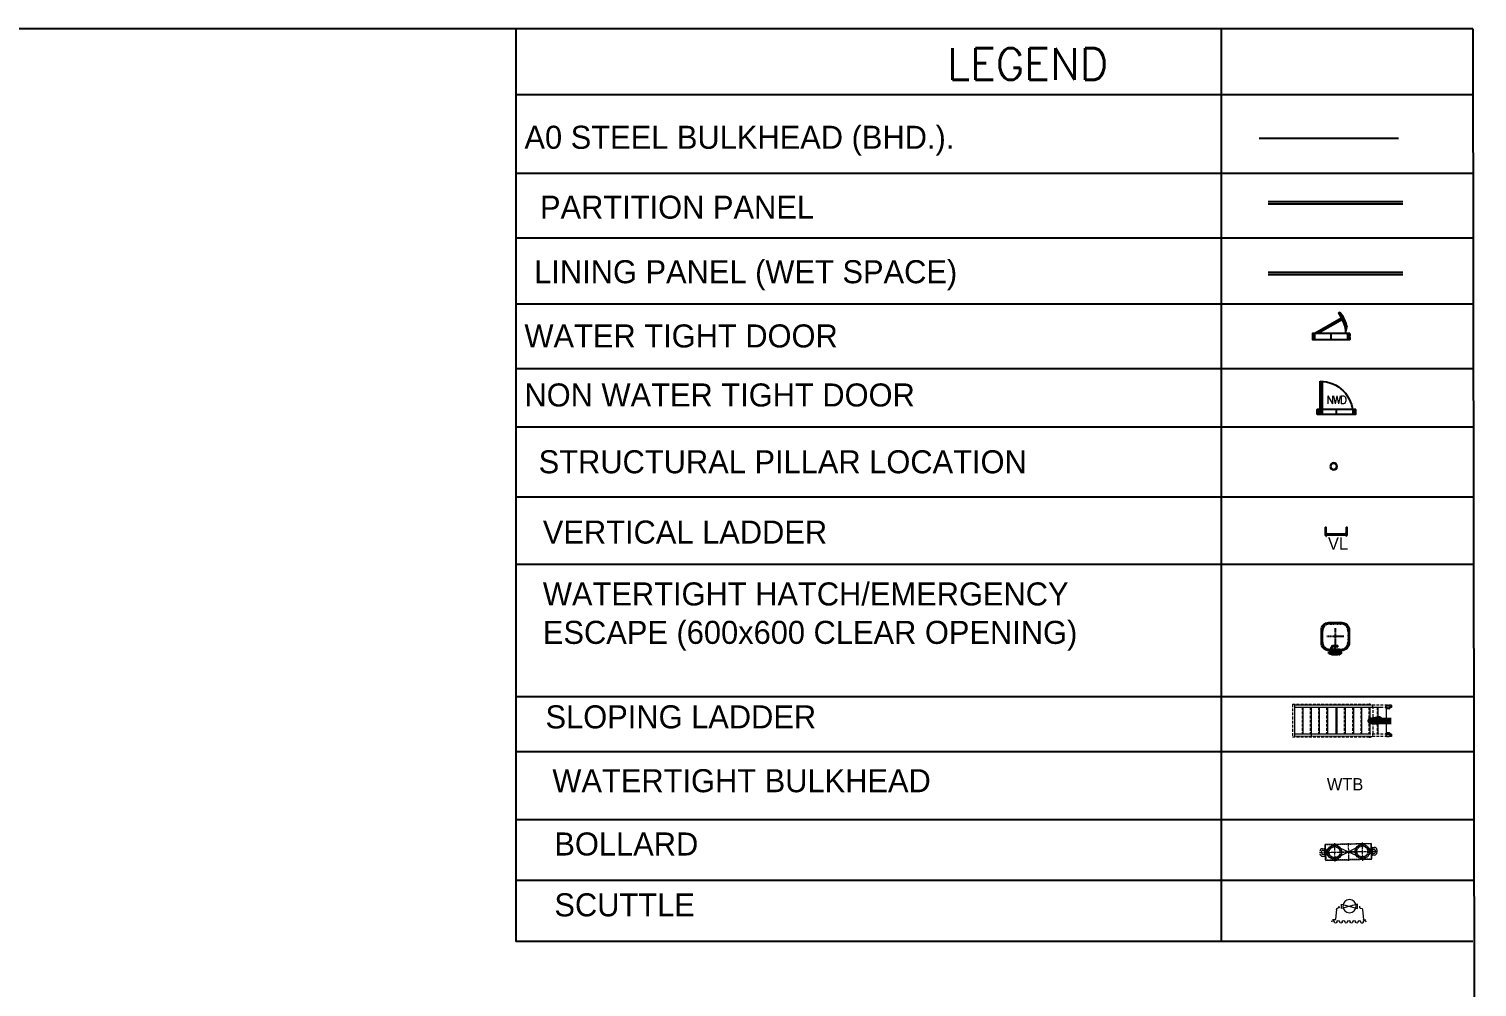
# Model space of a CAD drawing. Extents: x 766778 to 845620, y 133762 to 209800.
# Drawn here: x 812632 to 845616, y 187972 to 209800 of the extents above; entities that cross this region are included whole.
import ezdxf

# ---------------------------------------------------------------- set-up
doc = ezdxf.new("R2010")
doc.units = 0
doc.header["$MEASUREMENT"] = 0
for name, pattern in [('CEN', [2, 1.25, -0.25, 0.25, -0.25]), ('CENTER', [2, 1.25, -0.25, 0.25, -0.25]), ('CONTINUA', [0]), ('HIDDEN', [0.375, 0.25, -0.125])]:
    doc.linetypes.add(name, pattern=pattern)
doc.layers.get('0').update_dxf_attribs({"color": 1, "linetype": 'CONTINUOUS'})
for name, color, linetype, lineweight in [('DOOR-A15', 130, 'CONTINUOUS', 25), ('OUTFIT-HATCH', 150, 'CONTINUOUS', 25), ('TXT-050', 3, 'CONTINUOUS', 50), ('Window & Curtain', 4, 'CONTINUOUS', 9)]:
    doc.layers.add(name, color=color, linetype=linetype, lineweight=lineweight)
doc.layers.add('OUTFIT-DOOR-WT', color=4, linetype='CONTINUOUS')
doc.layers.add('OUTFIT-ESCAPE LADDERS', color=7, linetype='CONTINUOUS')
doc.styles.add('Annotative', font='txt')
doc.styles.add('ROMANS', font='ROMANS')
doc.dimstyles.get("Standard").update_dxf_attribs({"dimtxt": 0.18, "dimasz": 0.18, "dimexe": 0.18, "dimexo": 0.0625, "dimgap": 0.09, "dimtad": 0, "dimtih": 1, "dimtoh": 1, "dimdec": 4, "dimzin": 0, "dimdsep": 46, "dimtxsty": 'Standard', "dimcen": 0.09, "dimadec": 0, "dimazin": 0, "dimtfac": 1, "dimtdec": 4, "dimtofl": 0, "dimtmove": 0, "dimatfit": 3, "dimfxl": 1, "dimtolj": 1, "dimtzin": 0, "dimarcsym": 0})
pattern_1 = [(134.9996506, (-33568.6536, 158877.579), (-5.51051, -5.51044277), []), (134.9996506, (-33568.6536, 158878.578), (-5.51051, -5.51044277), [])]

# ---------------------------------------------------------------- blocks, each defined once
blk = doc.blocks.new('DOOR-WTD')
at = {"linetype": 'ByBlock', "lineweight": -2}
h = blk.add_hatch(dxfattribs=at)
h.set_pattern_fill('ANSI31', color=0, scale=19.0125, angle=48.88242, style=0)
h.set_pattern_definition([(93.882424, (558898.54, 665.46), (-60.2261564, -4.0872466), [])])
edge = h.paths.add_edge_path()
edge.add_line((-1426, 507), (-1426, 507))
edge.add_line((-1426, 507), (-1424, 508))
edge.add_line((-1424, 508), (-1173, 508))
edge.add_line((-1173, 508), (976, 1735))
edge.add_arc((-798, 892), 1964, 25.40055, 29.5676)
edge.add_line((910, 1861), (-1426, 507))
edge.add_line((-1426, 507), (-1426, 507))
h = blk.add_hatch(dxfattribs=at)
h.set_pattern_fill('ANSI31', color=0, scale=19.0125, angle=48.88242, style=0)
h.set_pattern_definition([(93.8824236, (-489750.31, 965115.43), (-60.2261564, -4.0872466), [])])
edge = h.paths.add_edge_path()
edge.add_arc((-1949, 305), 3245, 13.26693, 37.38553)
edge.add_line((629, 2275), (759, 2353))
edge.add_arc((-1800, 335), 3259, 12.7766, 38.27313)
edge.add_line((1379, 1055), (1209, 1049))
h = blk.add_hatch(dxfattribs=at)
h.set_pattern_fill('GOST_GROUND', color=0, scale=3.8025, angle=180)
h.set_pattern_definition([(225, (818965.724, 1051306.807), (-53.7754707, 6e-15), [76.05]), (225, (818954.316, 1051306.807), (-53.7754707, 6e-15), [76.05]), (225, (818942.91, 1051306.807), (-53.7754707, 6e-15), [76.05])])
h.paths.add_polyline_path([(-1426, 508), (-1426, 1), (-1616, 1), (-1616, 508)])
h = blk.add_hatch(dxfattribs=at)
h.set_pattern_fill('GOST_GROUND', color=0, scale=3.8025, angle=180)
h.set_pattern_definition([(225, (818966.104, 1051306.807), (-53.7754707, 6e-15), [76.05]), (225, (818954.697, 1051306.807), (-53.7754707, 6e-15), [76.05]), (225, (818943.29, 1051306.807), (-53.7754707, 6e-15), [76.05])])
h.paths.add_polyline_path([(1426, -1), (1616, -1), (1616, 507), (1426, 507)])
at = {"color": 0, "linetype": 'ByBlock', "lineweight": -2, "ltscale": 5}
for p, q in [((901, 1855), (-1426, 507)), ((967, 1728), (-1173, 508)), ((629, 2275), (759, 2353))]:
    blk.add_line(p, q, dxfattribs=at)
at = {"color": 0, "linetype": 'ByBlock', "lineweight": -2}
for p, q in [((-1426, 1), (-1426, 508)), ((0, 0), (0, 507)), ((1455, 509), (1290, 503)), ((1426, -1), (1426, 507))]:
    blk.add_line(p, q, dxfattribs=at)
at = {"color": 7, "linetype": 'Continuous'}
blk.add_line((1379, 1055), (1209, 1049), dxfattribs=at)
at = {"color": 0, "linetype": 'ByBlock', "lineweight": -2, "ltscale": 5}
blk.add_lwpolyline([(1616, 507), (-1616, 508), (-1616, 1), (1616, -1)], close=True, dxfattribs=at)
for centre, radius, start, end in [((-1949, 305), 3245, 3.50845, 37.38553), ((-1800, 335), 3259, 12.7766, 38.27313)]:
    blk.add_arc(centre, radius, start, end, dxfattribs=at)
at = {"color": 0, "linetype": 'ByBlock', "lineweight": -2, "extrusion": (0, 0, -1)}
blk.add_solid([(-1156, 1047), (-1290, 503), (-1433, 1057)], dxfattribs=at)
blk = doc.blocks.new('DOOR')
at = {"linetype": 'ByBlock', "lineweight": -2}
h = blk.add_hatch(dxfattribs=at)
h.set_pattern_fill('JIS_LC_8A', color=0, scale=0.999101, angle=89.9997)
h.set_pattern_definition(pattern_1)
h.paths.add_polyline_path([(0, 440), (0, 415), (104, 415), (104, 440)])
at = {"linetype": 'ByBlock', "lineweight": -2, "ltscale": 0.09}
blk.add_hatch(color=0, dxfattribs=at).paths.add_polyline_path([(-1, -375), (-1, -325), (747, -325), (749, -375)])
at = {"linetype": 'ByBlock', "lineweight": -2}
h = blk.add_hatch(dxfattribs=at)
h.set_pattern_fill('JIS_LC_8A', color=0, scale=0.999101, angle=89.9997)
h.set_pattern_definition(pattern_1)
h.paths.add_polyline_path([(104, -440), (104, -415), (0, -415), (0, -440)])
at = {"color": 0, "linetype": 'ByBlock', "lineweight": -2}
for p, q in [((0, 440), (104, 440)), ((0, 415), (104, 415)), ((0, 375), (0, 415)), ((0, 0), (104, 0)), ((0, -415), (104, -415)), ((0, -440), (104, -440))]:
    blk.add_line(p, q, dxfattribs=at)
at = {"color": 0, "linetype": 'ByBlock', "lineweight": -2, "ltscale": 0.05}
for p, q in [((747, -325), (-1, -325)), ((749, -375), (-1, -375))]:
    blk.add_line(p, q, dxfattribs=at)
at = {"color": 0, "linetype": 'ByBlock', "lineweight": -2, "ltscale": 0.09}
for p, q in [((747, -325), (-1, -325)), ((749, -375), (747, -325)), ((-1, -375), (749, -375))]:
    blk.add_line(p, q, dxfattribs=at)
at = {"color": 0, "linetype": 'ByBlock', "lineweight": -2}
for points in [[(104, 440), (104, -440), (0, -440), (0, 440)], [(104, 415), (104, -415), (0, -415), (0, 415)]]:
    blk.add_lwpolyline(points, close=True, dxfattribs=at)
at = {"color": 0, "linetype": 'ByBlock', "lineweight": -2, "ltscale": 0.05}
blk.add_arc((-1, -375), 749, 359.9997, 89.9997, dxfattribs=at)
at = {"style": 'Annotative', "flags": 1}
blk.add_attdef('PORTHOLE', (806, -275), '', height=45, dxfattribs=at)
blk = doc.blocks.new('VERTICAL LADDER')
at = {"color": 0, "linetype": 'ByBlock', "lineweight": -2}
for p, q in [((-220, -7), (-220, 166)), ((-215, 0), (-215, 31)), ((215, 31), (-215, 31)), ((-215, 16), (215, 16)), ((-215, 0), (215, 0)), ((-210, 8), (-210, 166)), ((-200, 48), (-210, 48)), ((-210, -17), (-210, 37)), ((-200, -17), (-200, 48)), ((200, -17), (200, 48)), ((200, 48), (210, 48)), ((210, -7), (210, 166)), ((210, -17), (210, 37)), ((210, -17), (210, 36)), ((215, 0), (215, 31)), ((220, -7), (220, 166)), ((-220, -7), (-210, -7)), ((-210, -17), (-200, -17)), ((210, -17), (200, -17)), ((220, -7), (210, -7))]:
    blk.add_line(p, q, dxfattribs=at)
at = {"ltscale": 2.5}
for points in [[(-220, 166), (-210, 166)], [(210, 166), (220, 166)]]:
    blk.add_lwpolyline(points, dxfattribs=at)
blk = doc.blocks.new('VL HATCH')
at = {"color": 0, "linetype": 'CEN', "lineweight": -2}
for p, q in [((-152289, 217119, 0), (-152671, 217119, 0)), ((-152480, 217310, 0), (-152480, 216928, 0))]:
    blk.add_line(p, q, dxfattribs=at)
at = {"color": 0, "lineweight": -2}
for p, q in [((-152624, 216763, 0), (-152611, 216763, 0)), ((-152624, 216738, 0), (-152624, 216763, 0)), ((-152624, 216738, 0), (-152611, 216738, 0)), ((-152611, 216769, 0), (-152608, 216769, 0)), ((-152611, 216732, 0), (-152611, 216769, 0)), ((-152611, 216732, 0), (-152608, 216732, 0)), ((-152608, 216819, 0), (-152608, 216763, 0)), ((-152608, 216769, 0), (-152608, 216724, 0)), ((-152608, 216763, 0), (-152608, 216769, 0)), ((-152608, 216738, 0), (-152608, 216731, 0)), ((-152608, 216738, 0), (-152608, 216732, 0)), ((-152608, 216732, 0), (-152608, 216738, 0)), ((-152608, 216724, 0), (-152588, 216724, 0)), ((-152588, 216819, 0), (-152588, 216763, 0)), ((-152588, 216769, 0), (-152588, 216732, 0)), ((-152585, 216769, 0), (-152588, 216769, 0)), ((-152588, 216763, 0), (-152588, 216769, 0)), ((-152588, 216732, 0), (-152588, 216738, 0)), ((-152588, 216724, 0), (-152588, 216738, 0)), ((-152585, 216732, 0), (-152588, 216732, 0)), ((-152585, 216868, 0), (-152566, 216868, 0)), ((-152585, 216868, 0), (-152585, 216726, 0)), ((-152585, 216763, 0), (-152585, 216763, 0)), ((-152585, 216738, 0), (-152585, 216738, 0)), ((-152585, 216726, 0), (-152585, 216738, 0)), ((-152585, 216732, 0), (-152585, 216738, 0)), ((-152566, 216726, 0), (-152585, 216726, 0)), ((-152585, 216726, 0), (-152566, 216726, 0)), ((-152566, 216717, 0), (-152566, 216877, 0)), ((-152566, 216751, 0), (-152566, 216868, 0)), ((-152566, 216751, 0), (-152566, 216868, 0)), ((-152566, 216751, 0), (-152566, 216868, 0)), ((-152566, 216763, 0), (-152566, 216868, 0)), ((-152566, 216857, 0), (-152545, 216857, 0)), ((-152554, 216877, 0), (-152554, 216776, 0)), ((-152554, 216877, 0), (-152554, 216776, 0)), ((-152554, 216792, 0), (-152545, 216792, 0)), ((-152551, 216785, 0), (-152554, 216765, 0)), ((-152554, 216776, 0), (-152554, 216717, 0)), ((-152554, 216770, 0), (-152553, 216770, 0)), ((-152554, 216716, 0), (-152551, 216737, 0)), ((-152552, 216731, 0), (-152551, 216731, 0)), ((-152551, 216784, 0), (-152551, 216717, 0)), ((-152545, 216792, 0), (-152545, 216857, 0)), ((-152537, 216785, 0), (-152540, 216765, 0)), ((-152540, 216784, 0), (-152540, 216717, 0)), ((-152540, 216716, 0), (-152537, 216737, 0)), ((-152538, 216731, 0), (-152537, 216731, 0)), ((-152537, 216784, 0), (-152537, 216717, 0)), ((-152453, 216908, 0), (-152534, 216908, 0)), ((-152453, 216896, 0), (-152534, 216896, 0)), ((-152526, 216716, 0), (-152523, 216737, 0)), ((-152523, 216785, 0), (-152525, 216765, 0)), ((-152525, 216784, 0), (-152525, 216770, 0)), ((-152525, 216784, 0), (-152525, 216717, 0)), ((-152525, 216770, 0), (-152525, 216770, 0)), ((-152525, 216731, 0), (-152525, 216717, 0)), ((-152524, 216731, 0), (-152523, 216731, 0)), ((-152523, 216784, 0), (-152523, 216717, 0)), ((-152509, 216785, 0), (-152511, 216765, 0)), ((-152511, 216784, 0), (-152511, 216770, 0)), ((-152511, 216784, 0), (-152511, 216717, 0)), ((-152511, 216770, 0), (-152511, 216770, 0)), ((-152511, 216716, 0), (-152509, 216737, 0)), ((-152511, 216731, 0), (-152511, 216717, 0)), ((-152510, 216731, 0), (-152509, 216731, 0)), ((-152509, 216784, 0), (-152509, 216717, 0)), ((-152495, 216785, 0), (-152497, 216765, 0)), ((-152497, 216784, 0), (-152497, 216717, 0)), ((-152497, 216770, 0), (-152497, 216770, 0)), ((-152497, 216716, 0), (-152495, 216737, 0)), ((-152497, 216736, 0), (-152497, 216717, 0)), ((-152496, 216731, 0), (-152495, 216731, 0)), ((-152495, 216784, 0), (-152495, 216717, 0)), ((-152481, 216785, 0), (-152483, 216765, 0)), ((-152483, 216784, 0), (-152483, 216770, 0)), ((-152483, 216784, 0), (-152483, 216717, 0)), ((-152483, 216770, 0), (-152483, 216770, 0)), ((-152483, 216716, 0), (-152481, 216737, 0)), ((-152483, 216731, 0), (-152483, 216717, 0)), ((-152482, 216731, 0), (-152481, 216731, 0)), ((-152481, 216784, 0), (-152481, 216717, 0)), ((-152480, 216708, 0), (-152480, 216908, 0)), ((-152467, 216785, 0), (-152469, 216765, 0)), ((-152469, 216784, 0), (-152469, 216770, 0)), ((-152469, 216784, 0), (-152469, 216717, 0)), ((-152469, 216770, 0), (-152468, 216770, 0)), ((-152469, 216716, 0), (-152467, 216737, 0)), ((-152469, 216731, 0), (-152469, 216717, 0)), ((-152467, 216784, 0), (-152467, 216731, 0)), ((-152467, 216731, 0), (-152467, 216731, 0)), ((-152467, 216731, 0), (-152467, 216717, 0)), ((-152453, 216785, 0), (-152455, 216765, 0)), ((-152455, 216784, 0), (-152455, 216717, 0)), ((-152455, 216784, 0), (-152455, 216770, 0)), ((-152455, 216770, 0), (-152454, 216770, 0)), ((-152455, 216716, 0), (-152453, 216737, 0)), ((-152455, 216731, 0), (-152455, 216717, 0)), ((-152453, 216917, 0), (-152453, 216888, 0)), ((-152453, 216917, 0), (-152434, 216917, 0)), ((-152453, 216888, 0), (-152434, 216888, 0)), ((-152453, 216784, 0), (-152453, 216731, 0)), ((-152453, 216731, 0), (-152453, 216731, 0)), ((-152453, 216731, 0), (-152453, 216717, 0)), ((-152439, 216785, 0), (-152441, 216765, 0)), ((-152441, 216784, 0), (-152441, 216717, 0)), ((-152441, 216770, 0), (-152440, 216770, 0)), ((-152441, 216716, 0), (-152439, 216737, 0)), ((-152441, 216731, 0), (-152441, 216717, 0)), ((-152439, 216785, 0), (-152440, 216770, 0)), ((-152439, 216784, 0), (-152439, 216731, 0)), ((-152439, 216731, 0), (-152439, 216731, 0)), ((-152439, 216731, 0), (-152439, 216717, 0)), ((-152434, 216917, 0), (-152434, 216888, 0)), ((-152419, 216908, 0), (-152434, 216908, 0)), ((-152419, 216896, 0), (-152434, 216896, 0)), ((-152424, 216785, 0), (-152427, 216764, 0)), ((-152424, 216785, 0), (-152427, 216764, 0)), ((-152427, 216784, 0), (-152427, 216717, 0)), ((-152427, 216784, 0), (-152427, 216776, 0)), ((-152427, 216770, 0), (-152426, 216770, 0)), ((-152427, 216716, 0), (-152425, 216737, 0)), ((-152427, 216725, 0), (-152427, 216717, 0)), ((-152425, 216784, 0), (-152425, 216717, 0)), ((-152425, 216731, 0), (-152425, 216731, 0)), ((-152419, 216896, 0), (-152419, 216908, 0)), ((-152413, 216784, 0), (-152413, 216717, 0)), ((-152413, 216716, 0), (-152407, 216766, 0)), ((-152369, 216781, 0), (-152407, 216781, 0)), ((-152370, 216787, 0), (-152400, 216787, 0)), ((-152370, 216775, 0), (-152400, 216775, 0)), ((-152394, 216707, 0), (-152394, 216775, 0)), ((-152394, 216707, 0), (-152393, 216707, 0)), ((-152375, 216707, 0), (-152393, 216707, 0)), ((-152374, 216707, 0), (-152375, 216707, 0)), ((-152374, 216707, 0), (-152374, 216775, 0)), ((-152374, 216769, 0), (-152371, 216769, 0)), ((-152374, 216732, 0), (-152371, 216732, 0)), ((-152371, 216821, 0), (-152371, 216724, 0)), ((-152371, 216821, 0), (-152352, 216821, 0)), ((-152371, 216769, 0), (-152371, 216763, 0)), ((-152371, 216763, 0), (-152371, 216769, 0)), ((-152352, 216724, 0), (-152371, 216724, 0)), ((-152370, 216775, 0), (-152370, 216787, 0)), ((-152352, 216821, 0), (-152352, 216724, 0)), ((-152349, 216769, 0), (-152352, 216769, 0)), ((-152349, 216732, 0), (-152352, 216732, 0)), ((-152349, 216732, 0), (-152349, 216769, 0)), ((-152336, 216763, 0), (-152349, 216763, 0)), ((-152336, 216738, 0), (-152349, 216738, 0)), ((-152336, 216738, 0), (-152336, 216763, 0))]:
    blk.add_line(p, q, dxfattribs=at)
at = {"color": 0, "lineweight": -2, "ltscale": 0.5}
blk.add_line((-152588, 216819, 0), (-152608, 216819, 0), dxfattribs=at)
at = {"color": 0, "lineweight": -2, "ltscale": 5}
blk.add_line((-152340, 216744, 0), (-152340, 216757, 0), dxfattribs=at)
at = {"color": 0, "lineweight": -2, "elevation": 0}
blk.add_lwpolyline([(-152798, 216973), (-152798, 217266, -0.414214), (-152627, 217437), (-152334, 217437, -0.414214), (-152163, 217266), (-152163, 216973, -0.414214), (-152334, 216802), (-152627, 216802, -0.414214)], format="xyb", close=True, dxfattribs=at)
at = {"color": 0, "linetype": 'HIDDEN', "lineweight": -2, "elevation": 0}
blk.add_lwpolyline([(-152774, 216997), (-152774, 217242, -0.414214), (-152603, 217413), (-152358, 217413, -0.414214), (-152187, 217242), (-152187, 216997, -0.414214), (-152358, 216826), (-152603, 216826, -0.414214)], format="xyb", close=True, dxfattribs=at)
at = {"color": 0, "lineweight": -2}
for centre in [(-152614, 216751, 0), (-152340, 216751, 0)]:
    blk.add_circle(centre, 1.96, dxfattribs=at)
for centre, radius, start, end in [((-152534, 216877, 0), 31.3, 90, 180), ((-152560, 216717, 0), 5.87, 180, 0), ((-152560, 216717, 0), 5.87, 180, 0), ((-152534, 216877, 0), 19.6, 90, 180), ((-152545, 216784, 0), 5.87, 0, 181.8255), ((-152545, 216784, 0), 5.87, 0, 180), ((-152545, 216717, 0), 5.87, 180, 0), ((-152545, 216717, 0), 5.87, 180, 0), ((-152531, 216784, 0), 5.87, 0, 181.8255), ((-152531, 216784, 0), 5.87, 0, 180), ((-152531, 216717, 0), 5.87, 180, 0), ((-152531, 216717, 0), 5.87, 180, 0), ((-152517, 216784, 0), 5.87, 0, 181.8255), ((-152517, 216784, 0), 5.87, 0, 180), ((-152517, 216717, 0), 5.87, 180, 0), ((-152517, 216717, 0), 5.87, 180, 0), ((-152503, 216784, 0), 5.87, 0, 181.8255), ((-152503, 216784, 0), 5.87, 0, 180), ((-152503, 216717, 0), 5.87, 180, 0), ((-152503, 216717, 0), 5.87, 180, 0), ((-152489, 216784, 0), 5.87, 0, 181.8255), ((-152489, 216784, 0), 5.87, 0, 180), ((-152489, 216717, 0), 5.87, 180, 0), ((-152489, 216717, 0), 5.87, 180, 0), ((-152475, 216784, 0), 5.87, 0, 181.8255), ((-152475, 216784, 0), 5.87, 0, 180), ((-152475, 216717, 0), 5.87, 180, 0), ((-152475, 216717, 0), 5.87, 180, 0), ((-152461, 216784, 0), 5.87, 0, 181.8255), ((-152461, 216784, 0), 5.87, 0, 180), ((-152461, 216717, 0), 5.87, 180, 0), ((-152461, 216717, 0), 5.87, 180, 0), ((-152447, 216784, 0), 5.87, 0, 181.8255), ((-152447, 216784, 0), 5.87, 0, 180), ((-152447, 216717, 0), 5.87, 180, 0), ((-152447, 216717, 0), 5.87, 180, 0), ((-152433, 216784, 0), 5.87, 0, 181.8255), ((-152433, 216784, 0), 5.87, 0, 180), ((-152433, 216717, 0), 5.87, 180, 0), ((-152433, 216717, 0), 5.87, 180, 0), ((-152419, 216784, 0), 5.87, 0, 181.8255), ((-152419, 216784, 0), 5.87, 0, 183.5104), ((-152419, 216717, 0), 5.87, 180, 0), ((-152419, 216717, 0), 5.87, 180, 0), ((-152397, 216764, 0), 22.9, 98.352, 134.8217), ((-152397, 216765, 0), 10.8, 108.6662, 171.9267)]:
    blk.add_arc(centre, radius, start, end, dxfattribs=at)
blk = doc.blocks.new('hglj')
at = {"color": 3, "linetype": 'Continuous'}
for radius in [80, 70]:
    blk.add_circle((780637, 157837), radius, dxfattribs=at)
blk = doc.blocks.new('Windows-Scuttle')
at = {"layer": 'Window & Curtain', "lineweight": 0}
for p, q in [((-752, 10), (-752, 0)), ((-702, 10), (-752, 10)), ((-702, 10), (-702, 0)), ((-682, -220), (-702, 0)), ((-88, -219), (-68, 1)), ((-68, 11), (-68, 1)), ((-68, 11), (-18, 11)), ((-18, 11), (-18, 1)), ((-630, -260), (-642, -260)), ((-620, -270), (-620, -300)), ((-150, -269), (-150, -299)), ((-140, -259), (-128, -259))]:
    blk.add_line(p, q, dxfattribs=at)
at = {"layer": 'Window & Curtain', "lineweight": 0, "flags": 128}
for points in [[(-567, -247), (-567, -347)], [(-567, -347), (-203, -247)], [(-203, -347), (-567, -247)], [(-203, -247), (-203, -347)]]:
    blk.add_lwpolyline(points, dxfattribs=at)
at = {"layer": 'Window & Curtain', "lineweight": 0}
blk.add_circle((-385, -300), 150, dxfattribs=at)
for centre, radius, start, end in [((-759, 56), 30, 180, 360), ((-699, 56), 30, 0, 180), ((-639, 56), 30, 180, 360), ((-579, 56), 30, 0, 180), ((-519, 56), 30, 180, 360), ((-459, 56), 30, 0, 180), ((-399, 56), 30, 180, 360), ((-339, 56), 30, 0, 180), ((-279, 56), 30, 180, 360), ((-219, 56), 30, 0, 180), ((-159, 56), 30, 180, 360), ((-99, 56), 30, 0, 180), ((-39, 56), 30, 180, 360), ((-642, -220), 40, 180, 270), ((-630, -270), 10, 0, 90), ((-140, -269), 10, 90, 180), ((-128, -219), 40, 270, 360)]:
    blk.add_arc(centre, radius, start, end, dxfattribs=at)
blk = doc.blocks.new('WH-LAD')
at = {"color": 252, "linetype": 'HIDDEN', "lineweight": 9, "ltscale": 250}
for p, q in [((2296374, -140755), (2296374, -139004)), ((2297124, -139004), (2296374, -139004)), ((2297124, -139004), (2297124, -140755)), ((2296459, -140840), (2297039, -140840))]:
    blk.add_line(p, q, dxfattribs=at)
at = {"color": 4, "linetype": 'ByBlock', "lineweight": 9}
for p, q in [((2296393, -140750), (2296397, -139054)), ((2296443, -140758), (2296443, -139054)), ((2297053, -141065), (2297053, -139054)), ((2297103, -140748), (2297103, -139054))]:
    blk.add_line(p, q, dxfattribs=at)
at = {"color": 2, "linetype": 'ByBlock', "lineweight": 9}
for p, q in [((2297103, -139054), (2296397, -139054)), ((2297063, -139428), (2296396, -139428)), ((2297063, -139241), (2296443, -139241)), ((2297063, -139615), (2296443, -139615)), ((2297063, -139802), (2296443, -139802)), ((2297053, -140017), (2296443, -140017)), ((2297063, -139989), (2296453, -139989)), ((2297053, -140204), (2296443, -140204)), ((2297053, -140391), (2296443, -140391)), ((2297053, -140578), (2296443, -140578)), ((2297053, -140765), (2296443, -140765)), ((2297053, -140952), (2296443, -140952)), ((2297053, -141139), (2296443, -141139))]:
    blk.add_line(p, q, dxfattribs=at)
at = {"color": 1, "linetype": 'HIDDEN', "lineweight": 9, "ltscale": 250}
for p, q in [((2297053, -139222), (2296443, -139222)), ((2297053, -139409), (2296443, -139409)), ((2297053, -139596), (2296443, -139596)), ((2297053, -139783), (2296443, -139783)), ((2297053, -139998), (2296443, -139998)), ((2297053, -140185), (2296443, -140185)), ((2297053, -140372), (2296443, -140372)), ((2297053, -140559), (2296443, -140559)), ((2297053, -140746), (2296443, -140746)), ((2297053, -140933), (2296443, -140933))]:
    blk.add_line(p, q, dxfattribs=at)
at = {"color": 4, "linetype": 'HIDDEN', "lineweight": 9, "ltscale": 250}
for p, q in [((2296393, -141261), (2296393, -140750)), ((2296443, -141261), (2296443, -140758)), ((2297053, -141261), (2297053, -140760)), ((2297103, -141261), (2297103, -140748))]:
    blk.add_line(p, q, dxfattribs=at)
at = {"linetype": 'ByBlock', "lineweight": 9}
for p, q in [((2296393, -141148), (2296393, -141208)), ((2296453, -141128), (2296413, -141128)), ((2296473, -141208), (2296473, -141148)), ((2297023, -141208), (2297023, -141148)), ((2297043, -141128), (2297083, -141128)), ((2297103, -141148), (2297103, -141208)), ((2296403, -141191), (2296403, -141191)), ((2296403, -141191), (2296403, -141191)), ((2296413, -141228), (2296453, -141228)), ((2297083, -141228), (2297043, -141228)), ((2297093, -141191), (2297093, -141191))]:
    blk.add_line(p, q, dxfattribs=at)
at = {"color": 1, "linetype": 'ByBlock', "lineweight": 9}
for p, q in [((2296443, -141261), (2296393, -141261)), ((2296393, -141261), (2296443, -141261)), ((2297103, -141261), (2297053, -141261))]:
    blk.add_line(p, q, dxfattribs=at)
at = {"linetype": 'ByBlock', "lineweight": 9}
for points in [[(2296433, -141143), (2296433, -141213), (2296441, -141213), (2296441, -141143)], [(2297063, -141143), (2297063, -141213), (2297055, -141213), (2297055, -141143)]]:
    blk.add_lwpolyline(points, close=True, dxfattribs=at)
at = {"color": 252, "linetype": 'HIDDEN', "lineweight": 9, "ltscale": 250}
for centre, start, end in [((2296459, -140755), 180, 270), ((2297039, -140755), 270, 0)]:
    blk.add_arc(centre, 85, start, end, dxfattribs=at)
at = {"linetype": 'ByBlock', "lineweight": 9}
for centre, start, end in [((2296413, -141148), 90, 180), ((2296453, -141148), 0, 90), ((2297043, -141148), 90, 180), ((2297083, -141148), 0, 90), ((2296413, -141208), 180, 270), ((2296453, -141208), 270, 0), ((2297043, -141208), 180, 270), ((2297083, -141208), 270, 0)]:
    blk.add_arc(centre, 20, start, end, dxfattribs=at)
at = {"color": 6, "lineweight": 9, "ltscale": 10}
blk.add_leader([(2296749, -140782), (2296749, -141253)], dimstyle='Standard', override={"dimtxt": 100, "dimasz": 200, "dimexe": 1.25, "dimexo": 0.625, "dimgap": 0.625, "dimtad": 0, "dimtih": 0, "dimtoh": 0, "dimdec": 0, "dimzin": 8, "dimdsep": 44, "dimtxsty": 'Standard', "dimcen": 2.5, "dimclrd": 1, "dimtdec": 0, "dimtofl": 1, "dimtmove": 0, "dimldrblk": 'CLOSEDBLANK', "dimtolj": 0, "dimtzin": 8, "dimlwd": 65535}, dxfattribs=at)

msp = doc.modelspace()

# ---------------------------------------------------------------- linework, layer by layer
at = {"color": 7, "linetype": 'Continuous'}
for p, q in [((845517.23483, 209799.79575), (766777.61081, 209799.79575)), ((823723.07111, 209799.79575), (823723.07111, 189011.70266)), ((845517.23483, 209799.79575), (823723.07111, 209799.79575)), ((839799.17066, 189011.70266), (839799.17066, 209799.79575)), ((845517.23483, 209799.79575), (845616, 136669)), ((845517.23483, 208299.79575), (823723.07111, 208299.79575)), ((845517.23483, 206508.67107), (823723.07111, 206508.67107)), ((845517.23483, 205033.93328), (823723.07111, 205033.93328)), ((845517.23483, 203529.70011), (823723.07111, 203529.70011)), ((845517.23483, 202054.96232), (823723.07111, 202054.96232)), ((845517.23483, 200727.69817), (823723.07111, 200727.69817)), ((845517.23483, 199134.98119), (823723.07111, 199134.98119)), ((845517.23483, 197601.25358), (823723.07111, 197601.25358)), ((845517.23483, 194586.21301), (823723.07111, 194586.21301)), ((823723.07111, 193338.66611), (845517.23483, 193338.66611)), ((845517.23483, 191784.21061), (823723.07111, 191784.21061)), ((845517.23483, 190397.95664), (823723.07111, 190397.95664)), ((845517.23483, 189011.70266), (823723.07111, 189011.70266))]:
    msp.add_line(p, q, dxfattribs=at)
at = {"color": 3, "linetype": 'Continuous'}
msp.add_line((840649.70068, 207310.4171), (843826.13308, 207310.4171), dxfattribs=at)
at = {"color": 4, "linetype": 'Continuous'}
for p, q in [((840857.44139, 205866.01421), (843922.89387, 205866.01421)), ((840857.44139, 205816.01421), (843922.89387, 205816.01421))]:
    msp.add_line(p, q, dxfattribs=at)
at = {"color": 5, "linetype": 'Continuous'}
for p, q in [((840857.44139, 204258.05288), (843922.89387, 204258.05288)), ((840857.44139, 204208.05288), (843922.89387, 204208.05288))]:
    msp.add_line(p, q, dxfattribs=at)
at = {"color": 7, "linetype": 'CENTER', "lineweight": 5, "ltscale": 50}
for p, q in [((842027.47388, 191035.68762), (843345.3055, 191067.53399)), ((842366.4271, 191253.16153), (842376.53615, 190834.84011)), ((842681.52923, 191252.74096), (842691.25015, 190850.48064)), ((842996.3012, 191265.98281), (843006.41024, 190847.6614))]:
    msp.add_line(p, q, dxfattribs=at)
at = {"color": 7, "linetype": 'Continuous', "lineweight": 9}
for p, q in [((842076.40322, 191064.37806), (842077.73194, 191009.39412)), ((842094.86664, 191124.84176), (842141.93414, 191125.97918)), ((842142.90049, 191085.99086), (842095.9142, 191084.8554)), ((842098.20928, 190989.88313), (842145.19556, 190991.01858)), ((842151.68963, 191136.21785), (842141.69255, 191135.97626)), ((842141.69255, 191135.97626), (842146.4035, 190941.03318)), ((842145.19556, 190991.01858), (842142.90049, 191085.99086)), ((842149.93813, 191208.69669), (842158.15208, 190868.79592)), ((842156.40058, 190941.27476), (842151.68963, 191136.21785)), ((843204.38863, 191244.18118), (842159.69363, 191218.93536)), ((842159.69363, 191218.93536), (842168.39075, 190859.04043)), ((842947.22846, 190933.88619), (842429.70161, 191167.46208)), ((842431.54187, 190921.42425), (842937.18215, 191179.72572)), ((843213.08575, 190884.28625), (843204.38863, 191244.18118)), ((843222.84125, 190894.52492), (843214.6273, 191234.42568)), ((843216.3788, 191161.94684), (843226.37588, 191162.18843)), ((843221.08974, 190967.00376), (843216.3788, 191161.94684)), ((843226.37588, 191162.18843), (843231.08682, 190967.24534)), ((843226.61747, 191152.19135), (843273.68496, 191153.32877)), ((843227.58382, 191112.20302), (843274.5701, 191113.33848)), ((843229.87889, 191017.23075), (843227.58382, 191112.20302)), ((843276.86517, 191018.36621), (843229.87889, 191017.23075)), ((843277.91273, 190978.37985), (843230.84524, 190977.24243)), ((843277.91273, 190978.37985), (843230.84524, 190977.24243)), ((843295.04743, 191093.82749), (843296.37616, 191038.84355)), ((843335.0338, 191094.87505), (843336.36645, 191039.72868)), ((842099.09441, 190949.89284), (842146.16191, 190951.03026)), ((842146.4035, 190941.03318), (842156.40058, 190941.27476)), ((842168.39075, 190859.04043), (843213.08575, 190884.28625)), ((843231.08682, 190967.24534), (843221.08974, 190967.00376))]:
    msp.add_line(p, q, dxfattribs=at)
at = {"color": 7, "linetype": 'HIDDEN', "lineweight": 9, "ltscale": 125}
for p, q in [((843214.6273, 191234.42568), (842149.93813, 191208.69669)), ((842507.62035, 191052.29217), (842864.91744, 191060.92652)), ((842508.03781, 191042.29934), (842864.98315, 191050.92519)), ((842158.15208, 190868.79592), (843222.84125, 190894.52492))]:
    msp.add_line(p, q, dxfattribs=at)
at = {"color": 7, "linetype": 'CENTER', "lineweight": 9, "ltscale": 50}
msp.add_line((842152.83717, 191088.73171), (842155.25304, 190988.7609), dxfattribs=at)
at = {"color": 7, "linetype": 'HIDDEN', "lineweight": 9, "ltscale": 100}
for p, q in [((842163.92139, 191043.98643), (842235.10131, 191045.70655)), ((842164.16298, 191033.98935), (842235.16703, 191035.70522))]:
    msp.add_line(p, q, dxfattribs=at)
at = {"color": 7, "linetype": 'HIDDEN', "lineweight": 9, "ltscale": 75}
for p, q in [((842992.19224, 191229.05038), (842993.00215, 191195.53539)), ((843002.18932, 191229.29196), (843003.00348, 191195.6011)), ((842370.59006, 190873.92964), (842369.7759, 190907.62051)), ((842380.58714, 190874.17123), (842379.77723, 190907.68622)), ((843000.40619, 190889.14961), (842999.59627, 190922.6646)), ((843010.40327, 190889.3912), (843009.5891, 190923.08206))]:
    msp.add_line(p, q, dxfattribs=at)
at = {"color": 7, "linetype": 'HIDDEN', "lineweight": 9, "ltscale": 50}
for p, q in [((843137.43648, 191067.51214), (843208.6164, 191069.23225)), ((843137.85394, 191057.51931), (843208.85798, 191059.23517))]:
    msp.add_line(p, q, dxfattribs=at)
at = {"color": 7, "linetype": 'Continuous', "lineweight": 9}
for centre in [(842371.48163, 191044.00082), (843001.29775, 191059.22079)]:
    msp.add_circle(centre, 165, dxfattribs=at)
at = {"color": 7, "linetype": 'HIDDEN', "lineweight": 9, "ltscale": 125}
for centre, radius in [((842371.48163, 191044.00082), 136.5), ((842371.48163, 191044.00082), 123.8), ((843001.29775, 191059.22079), 136.5), ((843001.29775, 191059.22079), 123.8)]:
    msp.add_circle(centre, radius, dxfattribs=at)
at = {"color": 7, "linetype": 'Continuous', "lineweight": 9}
for centre, radius, start, end in [((842096.39738, 191064.86124), 60.00005, 91.30674913, 181.461900948), ((842097.72611, 191009.87729), 60.00005, 181.306749131, 271.461900946), ((842096.39738, 191064.86124), 20, 91.384325036, 181.384325041), ((842097.72611, 191009.87729), 20, 181.38432504, 271.384325036), ((842255.01563, 191041.18633), 80, 112.478637331, 251.357236954), ((843117.76375, 191062.03527), 80, 291.411413126, 70.290012757), ((843275.05327, 191093.34432), 60.00005, 1.306749131, 91.461900946), ((843275.05327, 191093.34432), 20, 1.38432504, 91.384325036), ((843276.382, 191038.36037), 20, 271.384325036, 1.384325041), ((843276.382, 191038.36037), 60.00005, 271.30674913, 1.461900948)]:
    msp.add_arc(centre, radius, start, end, dxfattribs=at)
at = {"color": 7, "linetype": 'HIDDEN', "lineweight": 9, "ltscale": 10}
for centre, start, end in [((842255.01563, 191041.18633), 87.261866445, 112.478637331), ((843117.76375, 191062.03527), 70.290012757, 95.506783631), ((843117.76375, 191062.03527), 267.261866445, 291.411413126), ((842255.01563, 191041.18633), 251.357236954, 275.506783631)]:
    msp.add_arc(centre, 80, start, end, dxfattribs=at)

# ---------------------------------------------------------------- block references
at = {"color": 1, "linetype": 'Continuous', "xscale": -1, "rotation": 180}
msp.add_blockref('hglj', (61712.24769, 357670.64119), dxfattribs=at)
at = {"color": 1, "linetype": 'CONTINUA', "lineweight": 50, "rotation": 89.99999999999999}
msp.add_blockref('WH-LAD', (702407.49788, -2102709.49333), dxfattribs=at)
at = {"layer": 'DOOR-A15', "xscale": -1, "rotation": 269.9989516854164}
msp.add_blockref('DOOR', (842414.25148, 201024.14765), dxfattribs=at)
at = {"layer": 'OUTFIT-DOOR-WT', "xscale": 0.2629851105785122, "yscale": 0.2629851105785122, "zscale": 0.2629851105785122}
msp.add_blockref('DOOR-WTD', (842295.33771, 202725.19199), dxfattribs=at)
at = {"layer": 'OUTFIT-ESCAPE LADDERS', "ltscale": 2.5, "xscale": -1.11627906976658, "yscale": 1.11627906976658, "zscale": 1.11627906976658, "rotation": 359.9999999999054}
msp.add_blockref('VERTICAL LADDER', (842412.01269, 198266.16433), dxfattribs=at)
at = {"layer": 'OUTFIT-HATCH', "rotation": 359.9999999999052}
msp.add_blockref('VL HATCH', (994868.04176, -21162.96826, 0), dxfattribs=at)
at = {"layer": 'Window & Curtain', "xscale": -1, "rotation": 179.7061785177019}
msp.add_blockref('Windows-Scuttle', (843094.26262, 189513.07539), dxfattribs=at)

# ---------------------------------------------------------------- texts
at = {"color": 7, "linetype": 'Continuous', "char_height": 525, "attachment_point": 1}
for s, insert, width in [(' A0 STEEL BULKHEAD (BHD.).', (823723.07111, 207594.68639), 12954.375), ('PARTITION PANEL', (824272.47063, 206001.75906), 10933.125), ('LINING PANEL (WET SPACE)', (824139.9733, 204531.56325), 17088.75), (' WATER TIGHT DOOR', (823723.07111, 203068.74861), 9187.5), (' NON WATER TIGHT DOOR', (823723.07111, 201723.71026), 12663.5977756), ('STRUCTURAL PILLAR LOCATION', (824242.20407, 200201.53955), 14332.5), ('VERTICAL LADDER', (824336.78626, 198600.17514), 8636.25), ('WATERTIGHT HATCH/EMERGENCY ESCAPE (600x600 CLEAR OPENING)', (824337.97322, 197190.70823), 14454.445034), ('SLOPING LADDER ', (824398.65285, 194390.63011), 7901.25), ('WATERTIGHT BULKHEAD', (824553.74188, 192935.88632), 10841.25), ('BOLLARD', (824599.97138, 191494.08623), 3675), ('SCUTTLE', (824599.97138, 190107.83225), 3675)]:
    msp.add_mtext(s, dxfattribs=dict(at, insert=insert, width=width))
at = {"layer": 'DOOR-A15', "insert": (842404.64013, 201350.84145), "char_height": 180, "width": 894.12878, "attachment_point": 5, "rotation": 0.001048314, "style": 'ROMANS'}
msp.add_mtext('{\\T0.8;NWD}', dxfattribs=at)
at = {"layer": 'OUTFIT-ESCAPE LADDERS', "style": 'Annotative'}
for s, p in [('VL', (842220.43591, 197938.43743)), ('WTB', (842194.74687, 192452.56786))]:
    msp.add_text(s, height=280, dxfattribs=at).set_placement(p)
at = {"layer": 'TXT-050', "style": 'ROMANS'}
msp.add_text('LEGEND', height=720, rotation=360, dxfattribs=at).set_placement((833543.16339, 208641.46421))

doc.saveas('drawing.dxf')
